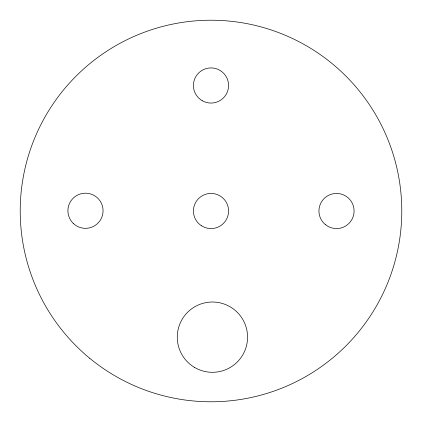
<?xml version="1.0" encoding="UTF-8"?>
<svg xmlns="http://www.w3.org/2000/svg" width="422" height="422" viewBox="0 0 422 422"><rect width="100%" height="100%" fill="white"/><g stroke="black" fill="none" stroke-linecap="round" stroke-linejoin="round"><path stroke-width="0.63" d="M73.201 223.328A17.571 17.571 0 0 0 102.509 215.12A17.571 17.571 0 0 0 80.75 193.84A17.571 17.571 0 0 0 73.201 223.328M201.305 225.654A17.571 17.571 0 0 0 228.539 212.066A17.571 17.571 0 0 0 203.156 195.275A17.571 17.571 0 0 0 201.305 225.654M325.399 224.609A17.571 17.571 0 0 0 353.858 213.822A17.571 17.571 0 0 0 330.289 194.568A17.571 17.571 0 0 0 325.399 224.609M194.257 367.251A35.142 35.142 0 0 0 247.556 337.848A35.142 35.142 0 0 0 195.444 306.393A35.142 35.142 0 0 0 194.257 367.251M202.212 100.705A17.571 17.571 0 0 0 228.571 85.487A17.571 17.571 0 0 0 202.212 70.268A17.571 17.571 0 0 0 202.212 100.705M89.67 358.231A190.781 190.781 0 0 0 399.17 242.46A190.781 190.781 0 0 0 144.16 32.309A190.781 190.781 0 0 0 89.67 358.231"/></g></svg>
